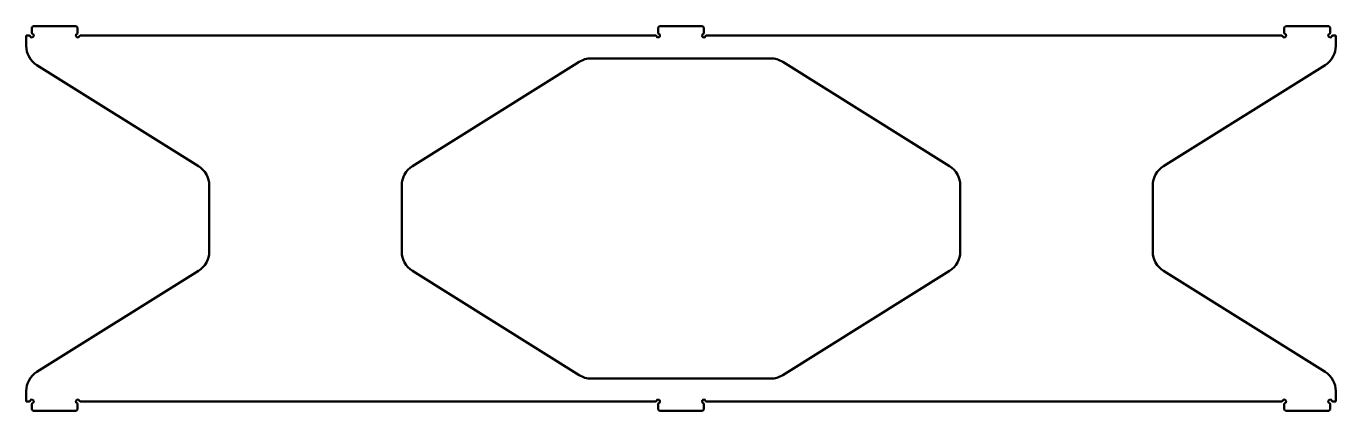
# Model space of a CAD drawing. Header units: inches. Extents: x -4 to 24.6, y -4.9 to 3.5.
import ezdxf

# ---------------------------------------------------------------- set-up
doc = ezdxf.new("R2010")
doc.units = ezdxf.units.IN
doc.header["$MEASUREMENT"] = 0
doc.layers.add('IV_EXTERIOR_PROFILES', color=7, linetype='Continuous', lineweight=50)
doc.layers.add('IV_INTERIOR_PROFILES', color=7, linetype='Continuous', lineweight=50)

msp = doc.modelspace()

# ---------------------------------------------------------------- linework, layer by layer
at = {"layer": 'IV_EXTERIOR_PROFILES'}
for p, q in [((-3.876, 3.452), (-3.846, 3.482)), ((-3.876, 3.334), (-3.876, 3.452)), ((-3.846, 3.482), (-2.906, 3.482)), ((-2.906, 3.482), (-2.876, 3.452)), ((-2.876, 3.334), (-2.876, 3.452)), ((9.812, 3.452), (9.842, 3.482)), ((9.812, 3.334), (9.812, 3.452)), ((9.842, 3.482), (10.782, 3.482)), ((10.782, 3.482), (10.812, 3.452)), ((10.812, 3.334), (10.812, 3.452)), ((23.499, 3.452), (23.529, 3.482)), ((23.499, 3.334), (23.499, 3.452)), ((23.529, 3.482), (24.469, 3.482)), ((24.469, 3.482), (24.499, 3.452)), ((24.499, 3.334), (24.499, 3.452)), ((-3.933, 3.277), (-4.001, 3.277)), ((-4.001, 3.277), (-4.001, 3.054)), ((9.755, 3.277), (-2.819, 3.277)), ((23.443, 3.277), (10.868, 3.277)), ((24.624, 3.277), (24.556, 3.277)), ((24.624, 3.277), (24.624, 3.054)), ((-3.766, 2.63), (-0.235, 0.424)), ((24.389, 2.63), (20.858, 0.424)), ((0, 0), (0, -1.446)), ((20.623, -1.446), (20.623, 0)), ((-3.766, -4.076), (-0.235, -1.87)), ((24.389, -4.076), (20.858, -1.87)), ((-4.001, -4.723), (-4.001, -4.5)), ((24.624, -4.723), (24.624, -4.5)), ((-3.933, -4.723), (-4.001, -4.723)), ((-3.876, -4.779), (-3.876, -4.898)), ((-2.876, -4.779), (-2.876, -4.898)), ((9.755, -4.723), (-2.819, -4.723)), ((9.812, -4.779), (9.812, -4.898)), ((10.812, -4.779), (10.812, -4.898)), ((23.443, -4.723), (10.868, -4.723)), ((23.499, -4.779), (23.499, -4.898)), ((24.499, -4.779), (24.499, -4.898)), ((24.624, -4.723), (24.556, -4.723)), ((-3.846, -4.928), (-3.876, -4.898)), ((-2.906, -4.928), (-3.846, -4.928)), ((-2.876, -4.898), (-2.906, -4.928)), ((9.842, -4.928), (9.812, -4.898)), ((10.782, -4.928), (9.842, -4.928)), ((10.812, -4.898), (10.782, -4.928)), ((23.529, -4.928), (23.499, -4.898)), ((24.469, -4.928), (23.529, -4.928)), ((24.499, -4.898), (24.469, -4.928))]:
    msp.add_line(p, q, dxfattribs=at)
for centre, radius, start, end in [((-3.933, 3.257), 0.02, 19.4712, 90), ((-3.876, 3.277), 0.04, 199.4712, 70.5288), ((-3.856, 3.334), 0.02, 180, 250.5288), ((-2.876, 3.277), 0.04, 109.4712, 340.5288), ((-2.896, 3.334), 0.02, 289.4712, 0), ((-2.819, 3.257), 0.02, 90, 160.5288), ((9.755, 3.257), 0.02, 19.4712, 90), ((9.812, 3.277), 0.04, 199.4712, 70.5288), ((9.832, 3.334), 0.02, 180, 250.5288), ((10.812, 3.277), 0.04, 109.4712, 340.5288), ((10.792, 3.334), 0.02, 289.4712, 0), ((10.868, 3.257), 0.02, 90, 160.5288), ((23.443, 3.257), 0.02, 19.4712, 90), ((23.499, 3.277), 0.04, 199.4712, 70.5288), ((23.519, 3.334), 0.02, 180, 250.5288), ((24.499, 3.277), 0.04, 109.4712, 340.5288), ((24.479, 3.334), 0.02, 289.4712, 0), ((24.556, 3.257), 0.02, 90, 160.5288), ((-3.501, 3.054), 0.5, 180, 238), ((24.124, 3.054), 0.5, 302, 360), ((-0.5, 0), 0.5, 360, 58), ((21.123, 0), 0.5, 122, 180), ((-0.5, -1.446), 0.5, 302, 0), ((21.123, -1.446), 0.5, 180, 238), ((-3.501, -4.5), 0.5, 122, 180), ((24.124, -4.5), 0.5, 0, 58), ((-3.933, -4.703), 0.02, 270, 340.5288), ((-3.876, -4.723), 0.04, 289.4712, 160.5288), ((-3.856, -4.779), 0.02, 109.4712, 180), ((-2.876, -4.723), 0.04, 19.4712, 250.5288), ((-2.896, -4.779), 0.02, 0, 70.5288), ((-2.819, -4.703), 0.02, 199.4712, 270), ((9.755, -4.703), 0.02, 270, 340.5288), ((9.812, -4.723), 0.04, 289.4712, 160.5288), ((9.832, -4.779), 0.02, 109.4712, 180), ((10.812, -4.723), 0.04, 19.4712, 250.5288), ((10.792, -4.779), 0.02, 0, 70.5288), ((10.868, -4.703), 0.02, 199.4712, 270), ((23.443, -4.703), 0.02, 270, 340.5288), ((23.499, -4.723), 0.04, 289.4712, 160.5288), ((23.519, -4.779), 0.02, 109.4712, 180), ((24.499, -4.723), 0.04, 19.4712, 250.5288), ((24.479, -4.779), 0.02, 0, 70.5288), ((24.556, -4.703), 0.02, 199.4712, 270)]:
    msp.add_arc(centre, radius, start, end, dxfattribs=at)
at = {"layer": 'IV_INTERIOR_PROFILES'}
for p, q in [((4.442, 0.424), (8.086, 2.701)), ((12.272, 2.777), (8.351, 2.777)), ((16.181, 0.424), (12.537, 2.701)), ((4.207, 0), (4.207, -1.446)), ((16.416, -1.446), (16.416, 0)), ((4.442, -1.87), (8.086, -4.147)), ((16.181, -1.87), (12.537, -4.147)), ((12.272, -4.223), (8.351, -4.223))]:
    msp.add_line(p, q, dxfattribs=at)
for centre, start, end in [((8.351, 2.277), 90, 122), ((12.272, 2.277), 58, 90), ((4.707, 0), 122, 180), ((15.916, 0), 0, 58), ((4.707, -1.446), 180, 238), ((15.916, -1.446), 302, 0), ((8.351, -3.723), 238, 270), ((12.272, -3.723), 270, 302)]:
    msp.add_arc(centre, 0.5, start, end, dxfattribs=at)

doc.saveas('drawing.dxf')
